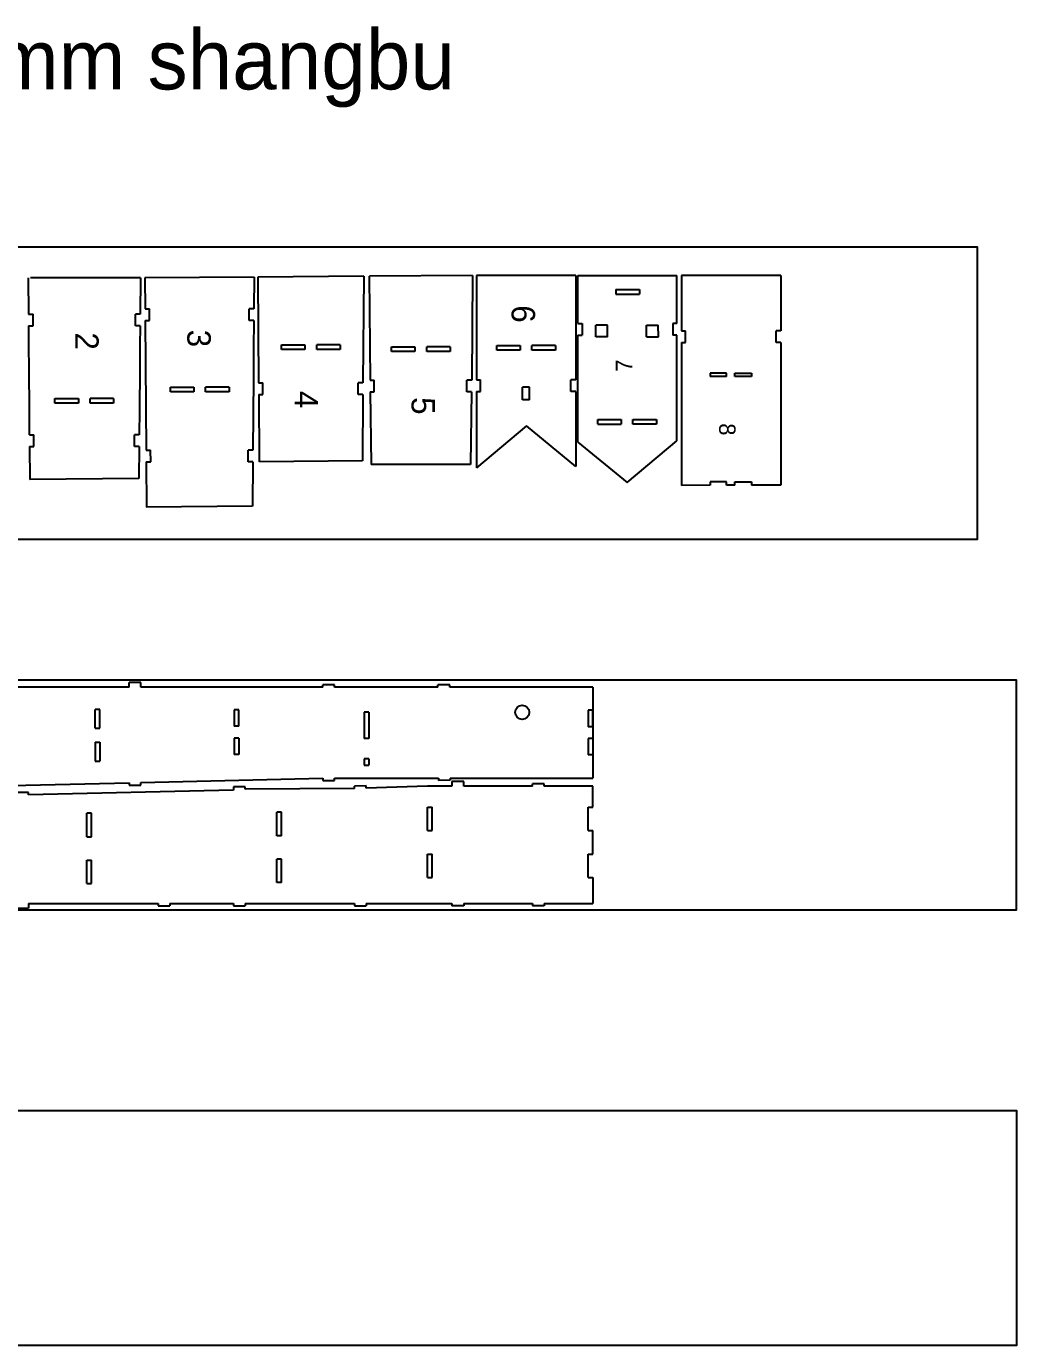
# Model space of a CAD drawing. Extents: x 8452 to 9318, y 19756 to 20502.
# Drawn here: x 8896 to 9318, y 19932 to 20495 of the extents above; entities that cross this region are included whole.
import ezdxf

# ---------------------------------------------------------------- set-up
doc = ezdxf.new("R2010")
doc.units = 0
doc.header["$MEASUREMENT"] = 0
doc.layers.get('0').update_dxf_attribs({"linetype": 'CONTINUOUS'})
doc.styles.add('样式_40', font='txt', dxfattribs={"height": 10})

# ---------------------------------------------------------------- blocks, each defined once
blk = doc.blocks.new('*U81')
at = {"color": 242, "linetype": 'ByBlock', "style": '样式_40'}
blk.add_text('2', height=10, dxfattribs=at).set_placement((9609.48, 20141.63))
blk = doc.blocks.new('*U82')
at = {"color": 242, "linetype": 'ByBlock', "style": '样式_40'}
blk.add_text('3', height=10, dxfattribs=at).set_placement((9694.21, 20140.32))
blk = doc.blocks.new('*U83')
at = {"color": 242, "linetype": 'ByBlock', "style": '样式_40'}
blk.add_text('4', height=10, dxfattribs=at).set_placement((9818.36, 20138.68))
blk = doc.blocks.new('*U84')
at = {"color": 242, "linetype": 'ByBlock', "style": '样式_40'}
blk.add_text('5', height=10, dxfattribs=at).set_placement((9900.14, 20141.63))
blk = doc.blocks.new('*U99')
at = {"color": 242, "linetype": 'ByBlock', "style": '样式_40'}
blk.add_text('6', height=10, dxfattribs=at).set_placement((9941.52, 20139.43))
blk = doc.blocks.new('*U100')
at = {"color": 244, "linetype": 'ByBlock'}
blk.add_text('7', height=7, dxfattribs=at).set_placement((10040.3, 20143.56))
blk = doc.blocks.new('*U101')
at = {"color": 244, "linetype": 'ByBlock'}
blk.add_text('8', height=7, dxfattribs=at).set_placement((10144.36, 20140.54))

msp = doc.modelspace()

# ---------------------------------------------------------------- linework, layer by layer
for p, q in [((8896.42, 20387.73), (8896.51, 20372.34)), ((8944.2, 20387.75), (8897.36, 20387.74)), ((8944.2, 20387.75), (8944.12, 20372.34)), ((8992.71, 20388.11), (8946.14, 20387.75)), ((8946.14, 20387.75), (8946.24, 20374.54)), ((8992.71, 20388.11), (8992.61, 20374.54)), ((9039.39, 20388.47), (8994.27, 20388.13)), ((8994.27, 20388.13), (8994.61, 20343.07)), ((9039.39, 20388.47), (9039.08, 20343.07)), ((9041.76, 20388.47), (9042.1, 20344.19)), ((9085.72, 20388.81), (9041.82, 20388.47)), ((9085.72, 20388.81), (9085.41, 20344.19)), ((9129.76, 20388.81), (9087.47, 20388.81)), ((9130.61, 20388.81), (9172.9, 20388.81)), ((9217.1, 20388.81), (9174.82, 20388.81)), ((9146.88, 20382.81), (9146.88, 20380.81)), ((9146.88, 20382.81), (9156.88, 20382.81)), ((9156.88, 20382.81), (9156.88, 20380.81)), ((8896.51, 20372.34), (8898.49, 20372.34)), ((8898.49, 20367.34), (8898.49, 20372.34)), ((8944.12, 20372.34), (8942.09, 20372.34)), ((8942.09, 20367.34), (8942.09, 20372.34)), ((8946.24, 20374.54), (8948.17, 20374.54)), ((8946.28, 20369.54), (8948.17, 20369.54)), ((8946.28, 20369.54), (8946.7, 20314.29)), ((8948.17, 20369.54), (8948.17, 20374.54)), ((8992.61, 20374.54), (8990.58, 20374.54)), ((8990.58, 20369.54), (8990.58, 20374.54)), ((8992.58, 20369.54), (8990.58, 20369.54)), ((8992.58, 20369.54), (8992.49, 20357.6)), ((8896.54, 20367.34), (8896.6, 20358.73)), ((8896.55, 20367.34), (8898.49, 20367.34)), ((8944.09, 20367.34), (8942.09, 20367.34)), ((8944.09, 20367.34), (8944.02, 20358.73)), ((9130.61, 20368.32), (9132.54, 20368.32)), ((9132.54, 20368.32), (9132.54, 20363.32)), ((9138.32, 20362.57), (9138.39, 20367.57)), ((9143.35, 20367.57), (9138.39, 20367.57)), ((9143.35, 20362.57), (9143.35, 20367.57)), ((9159.97, 20362.57), (9159.97, 20367.57)), ((9159.97, 20367.57), (9164.93, 20367.57)), ((9164.99, 20362.57), (9164.93, 20367.57)), ((9172.9, 20368.32), (9171.11, 20368.32)), ((9171.11, 20368.32), (9171.11, 20363.32)), ((9174.82, 20365.24), (9176.57, 20365.24)), ((9176.57, 20360.24), (9176.57, 20365.24)), ((9217.1, 20365.24), (9215.18, 20365.24)), ((9215.18, 20360.24), (9215.18, 20365.24)), ((8896.6, 20358.73), (8896.67, 20348.89)), ((8944.02, 20358.73), (8943.96, 20348.89)), ((9004.36, 20357.25), (9004.36, 20359.25)), ((9004.36, 20359.25), (9014.36, 20359.25)), ((9014.36, 20359.25), (9014.36, 20357.25)), ((9019.36, 20357.25), (9019.36, 20359.25)), ((9029.36, 20359.25), (9019.36, 20359.25)), ((9029.36, 20359.25), (9029.36, 20357.25)), ((9051.25, 20356.35), (9051.25, 20358.35)), ((9051.25, 20358.35), (9061.25, 20358.35)), ((9061.25, 20358.35), (9061.25, 20356.35)), ((9066.25, 20356.35), (9066.25, 20358.35)), ((9076.25, 20358.35), (9066.25, 20358.35)), ((9076.25, 20358.35), (9076.25, 20356.35)), ((9096.09, 20356.91), (9096.09, 20358.91)), ((9096.09, 20358.91), (9106.09, 20358.91)), ((9106.09, 20358.91), (9106.09, 20356.91)), ((9111.09, 20356.91), (9111.09, 20358.91)), ((9121.09, 20358.91), (9111.09, 20358.91)), ((9121.09, 20358.91), (9121.09, 20356.91)), ((9130.61, 20363.32), (9132.54, 20363.32)), ((9143.35, 20362.57), (9138.32, 20362.57)), ((9159.97, 20362.57), (9164.99, 20362.57)), ((9172.9, 20363.32), (9171.11, 20363.32)), ((9174.82, 20360.24), (9176.57, 20360.24)), ((9217.1, 20360.24), (9215.18, 20360.24)), ((8992.49, 20357.6), (8992.4, 20344.93)), ((9014.36, 20357.25), (9004.36, 20357.25)), ((9029.36, 20357.25), (9019.36, 20357.25)), ((9061.25, 20356.35), (9051.25, 20356.35)), ((9076.25, 20356.35), (9066.25, 20356.35)), ((9106.09, 20356.91), (9096.09, 20356.91)), ((9121.09, 20356.91), (9111.09, 20356.91)), ((8896.67, 20348.89), (8896.8, 20331.3)), ((8943.96, 20348.9), (8943.83, 20331.3)), ((9194.07, 20347.1), (9187.03, 20347.1)), ((9187.03, 20347.1), (9187.03, 20345.69)), ((9194.07, 20345.69), (9194.07, 20347.1)), ((9197.6, 20345.69), (9197.6, 20347.1)), ((9197.6, 20347.1), (9204.64, 20347.1)), ((9204.64, 20347.1), (9204.64, 20345.69)), ((8956.99, 20339.17), (8956.99, 20341.17)), ((8956.99, 20341.17), (8966.99, 20341.17)), ((8966.99, 20341.17), (8966.99, 20339.17)), ((8971.99, 20339.17), (8971.99, 20341.17)), ((8981.99, 20341.17), (8971.99, 20341.17)), ((8981.99, 20341.17), (8981.99, 20339.17)), ((8992.4, 20344.93), (8992.19, 20314.29)), ((8994.61, 20343.07), (8996.43, 20343.07)), ((8996.47, 20338.07), (8996.43, 20343.07)), ((9037.04, 20338.07), (9037.08, 20343.07)), ((9039.08, 20343.07), (9037.08, 20343.07)), ((9042.1, 20344.19), (9043.91, 20344.19)), ((9043.91, 20339.19), (9043.91, 20344.19)), ((9085.41, 20344.19), (9083.37, 20344.19)), ((9083.37, 20339.19), (9083.37, 20344.19)), ((9087.47, 20344.31), (9089.18, 20344.31)), ((9089.18, 20339.31), (9089.18, 20344.31)), ((9107.09, 20335.72), (9107.09, 20341.17)), ((9110.09, 20341.17), (9107.09, 20341.17)), ((9110.09, 20335.72), (9110.09, 20341.17)), ((9129.76, 20344.31), (9127.72, 20344.31)), ((9127.72, 20339.31), (9127.72, 20344.31)), ((9194.07, 20345.69), (9187.03, 20345.69)), ((9204.64, 20345.69), (9197.6, 20345.69)), ((8907.81, 20334.3), (8907.81, 20336.3)), ((8907.81, 20336.3), (8917.81, 20336.3)), ((8917.81, 20336.3), (8917.81, 20334.3)), ((8922.81, 20334.3), (8922.81, 20336.3)), ((8932.81, 20336.3), (8922.81, 20336.3)), ((8932.81, 20336.3), (8932.81, 20334.3)), ((8966.99, 20339.17), (8956.99, 20339.17)), ((8981.99, 20339.17), (8971.99, 20339.17)), ((8994.65, 20338.07), (8996.47, 20338.07)), ((8994.65, 20338.07), (8994.87, 20309.39)), ((9039.03, 20338.07), (9037.04, 20338.07)), ((9039.03, 20338.07), (9038.83, 20309.72)), ((9042.14, 20339.19), (9043.91, 20339.19)), ((9042.14, 20339.19), (9042.63, 20308.25)), ((9085.37, 20339.19), (9083.37, 20339.19)), ((9085.37, 20339.19), (9084.92, 20308.25)), ((9087.47, 20339.31), (9089.18, 20339.31)), ((9110.09, 20335.72), (9107.09, 20335.72)), ((9129.76, 20339.31), (9127.72, 20339.31)), ((8896.8, 20331.3), (8896.87, 20320.8)), ((8917.81, 20334.3), (8907.81, 20334.3)), ((8932.81, 20334.3), (8922.81, 20334.3)), ((8943.83, 20331.3), (8943.76, 20320.8)), ((9108.72, 20324.63), (9087.47, 20306.84)), ((9129.76, 20307.34), (9108.72, 20324.63)), ((9139.16, 20325.45), (9139.16, 20327.45)), ((9139.16, 20327.45), (9149.16, 20327.45)), ((9139.16, 20325.45), (9149.16, 20325.45)), ((9149.16, 20327.45), (9149.16, 20325.45)), ((9154.16, 20325.45), (9154.16, 20327.45)), ((9154.16, 20327.45), (9164.16, 20327.45)), ((9164.16, 20325.45), (9154.16, 20325.45)), ((9164.16, 20327.45), (9164.16, 20325.45)), ((8896.91, 20320.8), (8898.82, 20320.8)), ((8898.86, 20315.8), (8898.82, 20320.8)), ((8941.72, 20315.8), (8941.76, 20320.8)), ((8943.76, 20320.8), (8941.76, 20320.8)), ((8896.94, 20315.8), (8898.86, 20315.8)), ((8896.94, 20315.8), (8897.05, 20301.86)), ((8943.72, 20315.8), (8941.72, 20315.8)), ((8943.72, 20315.8), (8943.62, 20302.22)), ((8946.7, 20314.29), (8948.57, 20314.29)), ((8948.6, 20309.29), (8948.57, 20314.29)), ((8990.16, 20309.29), (8990.2, 20314.29)), ((8992.2, 20314.29), (8990.2, 20314.29)), ((9130.61, 20317.77), (9151.65, 20300.48)), ((9151.65, 20300.48), (9172.9, 20318.27)), ((8946.74, 20309.29), (8948.6, 20309.29)), ((8946.74, 20309.29), (8946.89, 20290.05)), ((8992.15, 20309.29), (8990.16, 20309.29)), ((8992.15, 20309.29), (8992.02, 20290.4)), ((9038.83, 20309.73), (8994.93, 20309.39)), ((9084.92, 20308.25), (9042.63, 20308.25)), ((8943.62, 20302.22), (8897.05, 20301.86)), ((9194.07, 20300.78), (9187.03, 20300.78)), ((9187.03, 20300.78), (9187.03, 20299.37)), ((9194.07, 20299.37), (9194.07, 20300.78)), ((9197.6, 20299.37), (9197.6, 20300.78)), ((9197.6, 20300.78), (9204.64, 20300.78)), ((9204.64, 20300.78), (9204.64, 20299.37)), ((9217.1, 20299.35), (9204.64, 20299.37)), ((8992.02, 20290.4), (8946.73, 20290.05)), ((8939.46, 20213.28), (8864.07, 20213.28)), ((8939.46, 20213.28), (8864.07, 20213.28)), ((8939.46, 20213.28), (8939.46, 20215.28)), ((8944.46, 20215.28), (8939.46, 20215.28)), ((8939.46, 20213.28), (8939.46, 20215.28)), ((8944.46, 20215.28), (8939.46, 20215.28)), ((8944.46, 20213.28), (8944.46, 20215.28)), ((8944.46, 20213.28), (8944.46, 20215.28)), ((9021.98, 20213.28), (8944.46, 20213.28)), ((9021.98, 20213.28), (8944.46, 20213.28)), ((9021.98, 20213.28), (9021.98, 20214.28)), ((9026.98, 20214.28), (9021.98, 20214.28)), ((9021.98, 20213.28), (9021.98, 20214.28)), ((9026.98, 20214.28), (9021.98, 20214.28)), ((9021.98, 20213.28), (9021.98, 20214.28)), ((9026.98, 20213.28), (9026.98, 20214.28)), ((9026.98, 20213.28), (9026.98, 20214.28)), ((9026.98, 20213.28), (9026.98, 20214.28)), ((9071.04, 20213.28), (9026.98, 20213.28)), ((9071.04, 20213.28), (9071.04, 20214.28)), ((9076.04, 20214.28), (9071.04, 20214.28)), ((9071.04, 20213.28), (9071.04, 20214.28)), ((9076.04, 20214.28), (9071.04, 20214.28)), ((9071.04, 20213.28), (9071.04, 20214.28)), ((9076.04, 20214.28), (9071.04, 20214.28)), ((9076.04, 20213.28), (9076.04, 20214.28)), ((9076.04, 20213.28), (9076.04, 20214.28)), ((9076.04, 20213.28), (9076.04, 20214.28)), ((9136.99, 20213.28), (9076.04, 20213.28)), ((9136.99, 20213.28), (9136.99, 20206.12)), ((9041.54, 20202.52), (9039.54, 20202.52)), ((8924.93, 20195.74), (8926.93, 20195.74)), ((8986.18, 20196.56), (8984.18, 20196.56)), ((9136.99, 20196.4), (9134.99, 20196.4)), ((8924.93, 20189.74), (8926.93, 20189.74)), ((8986.18, 20191.56), (8984.18, 20191.56)), ((9136.99, 20191.4), (9134.99, 20191.4)), ((9041.54, 20182.75), (9039.54, 20182.75)), ((9071.28, 20174.51), (9071.3, 20173.51)), ((9071.28, 20174.51), (9071.3, 20173.51)), ((9076.3, 20173.6), (9071.3, 20173.51)), ((9076.3, 20173.6), (9071.3, 20173.51)), ((9076.28, 20174.51), (9076.3, 20173.6)), ((9076.28, 20174.51), (9076.3, 20173.6)), ((9082.01, 20173.06), (9077.02, 20173.06)), ((9077.02, 20173.06), (9077.02, 20171.06)), ((9082.01, 20173.06), (9077.02, 20173.06)), ((9077.02, 20173.06), (9077.02, 20171.06)), ((9082.01, 20171.06), (9082.01, 20173.06)), ((9082.01, 20171.06), (9082.01, 20173.06)), ((9035.46, 20170.06), (8988.92, 20169.78)), ((9040.43, 20171.22), (9035.43, 20171.05)), ((9040.43, 20171.22), (9035.43, 20171.05)), ((9035.46, 20170.06), (9035.43, 20171.05)), ((9035.46, 20170.06), (9035.43, 20171.05)), ((9040.46, 20170.22), (9040.43, 20171.22)), ((9040.46, 20170.22), (9040.43, 20171.22)), ((9066.54, 20171.06), (9040.46, 20170.21)), ((9066.54, 20171.06), (9040.46, 20170.21)), ((9077.02, 20171.06), (9066.54, 20171.06)), ((9077.02, 20171.06), (9066.54, 20171.06)), ((9111.35, 20171.06), (9082.01, 20171.06)), ((9111.35, 20171.06), (9082.01, 20171.06)), ((9116.35, 20172.06), (9111.35, 20172.06)), ((9111.35, 20171.06), (9111.35, 20172.06)), ((9116.35, 20172.06), (9111.35, 20172.06)), ((9111.35, 20171.06), (9111.35, 20172.06)), ((9116.35, 20171.06), (9116.35, 20172.06)), ((9116.35, 20171.06), (9116.35, 20172.06)), ((9136.99, 20171.06), (9116.35, 20171.06)), ((9136.99, 20171.06), (9116.35, 20171.06)), ((9136.99, 20162.11), (9136.99, 20171.06)), ((9136.99, 20162.11), (9136.99, 20171.06)), ((9066.54, 20162.11), (9068.54, 20162.11)), ((9066.54, 20152.11), (9066.54, 20162.11)), ((9068.54, 20152.11), (9068.54, 20162.11)), ((9134.99, 20162.11), (9136.99, 20162.11)), ((9134.99, 20152.11), (9134.99, 20162.11)), ((9134.99, 20162.11), (9136.99, 20162.11)), ((9134.99, 20152.11), (9134.99, 20162.11)), ((8921.36, 20149.48), (8921.36, 20159.48)), ((8923.36, 20149.48), (8923.36, 20159.48)), ((9004.4, 20159.92), (9002.4, 20159.92)), ((9002.4, 20149.92), (9002.4, 20159.92)), ((9004.4, 20149.92), (9004.4, 20159.92)), ((9004.4, 20149.92), (9002.4, 20149.92)), ((9066.54, 20152.11), (9068.54, 20152.11)), ((9134.99, 20152.11), (9136.99, 20152.11)), ((9134.99, 20152.11), (9136.99, 20152.11)), ((9136.99, 20142.11), (9136.99, 20152.11)), ((9136.99, 20142.11), (9136.99, 20152.11)), ((8921.36, 20149.48), (8923.36, 20149.48)), ((8921.36, 20129.48), (8921.36, 20139.48)), ((8921.36, 20139.48), (8923.36, 20139.48)), ((8923.36, 20129.48), (8923.36, 20139.48)), ((9002.4, 20129.92), (9002.4, 20139.92)), ((9004.4, 20139.92), (9002.4, 20139.92)), ((9004.4, 20129.92), (9004.4, 20139.92)), ((9066.54, 20132.11), (9066.54, 20142.11)), ((9066.54, 20142.11), (9068.54, 20142.11)), ((9068.54, 20132.11), (9068.54, 20142.11)), ((9134.99, 20132.11), (9134.99, 20142.11)), ((9134.99, 20142.11), (9136.99, 20142.11)), ((9134.99, 20132.11), (9134.99, 20142.11)), ((9134.99, 20142.11), (9136.99, 20142.11)), ((8921.36, 20129.48), (8923.36, 20129.48)), ((9004.4, 20129.92), (9002.4, 20129.92)), ((9066.54, 20132.11), (9068.54, 20132.11)), ((9134.99, 20132.11), (9136.99, 20132.11)), ((9134.99, 20132.11), (9136.99, 20132.11)), ((9136.99, 20132.11), (9136.99, 20121.06)), ((9136.99, 20132.11), (9136.99, 20121.06)), ((8891.52, 20119.06), (8896.52, 20119.06)), ((8891.52, 20119.06), (8896.52, 20119.06)), ((8896.52, 20121.06), (8951.76, 20121.06)), ((8896.52, 20121.06), (8896.52, 20119.06)), ((8896.52, 20121.06), (8951.76, 20121.06)), ((8896.52, 20121.06), (8896.52, 20119.06)), ((8951.76, 20121.06), (8951.76, 20120.06)), ((8951.76, 20121.06), (8951.76, 20120.06)), ((8951.76, 20120.06), (8956.76, 20120.06)), ((8951.76, 20120.06), (8956.76, 20120.06)), ((8956.76, 20121.06), (8983.92, 20121.06)), ((8956.76, 20121.06), (8956.76, 20120.06)), ((8956.76, 20121.06), (8983.92, 20121.06)), ((8956.76, 20121.06), (8956.76, 20120.06)), ((8983.92, 20121.06), (8983.92, 20120.06)), ((8983.92, 20121.06), (8983.92, 20120.06)), ((8983.92, 20120.06), (8988.92, 20120.06)), ((8983.92, 20120.06), (8988.92, 20120.06)), ((8988.92, 20121.06), (9035.46, 20121.06)), ((8988.92, 20121.06), (8988.92, 20120.06)), ((8988.92, 20121.06), (9035.46, 20121.06)), ((8988.92, 20121.06), (8988.92, 20120.06)), ((9035.46, 20121.06), (9035.46, 20120.06)), ((9035.46, 20121.06), (9035.46, 20120.06)), ((9035.46, 20120.06), (9040.46, 20120.06)), ((9035.46, 20120.06), (9040.46, 20120.06)), ((9040.46, 20121.06), (9077.01, 20121.06)), ((9040.46, 20121.06), (9040.46, 20120.06)), ((9040.46, 20121.06), (9077.01, 20121.06)), ((9040.46, 20121.06), (9040.46, 20120.06)), ((9077.01, 20121.06), (9077.01, 20120.06)), ((9077.01, 20121.06), (9077.01, 20120.06)), ((9082.01, 20120.06), (9077.01, 20120.06)), ((9082.01, 20120.06), (9077.01, 20120.06)), ((9082.01, 20121.06), (9111.35, 20121.06)), ((9082.01, 20121.06), (9082.01, 20120.06)), ((9082.01, 20121.06), (9111.35, 20121.06)), ((9082.01, 20121.06), (9082.01, 20120.06)), ((9111.35, 20121.06), (9111.35, 20120.06)), ((9111.35, 20121.06), (9111.35, 20120.06)), ((9116.35, 20120.06), (9111.35, 20120.06)), ((9116.35, 20120.06), (9111.35, 20120.06)), ((9116.35, 20121.06), (9136.99, 20121.06)), ((9116.35, 20121.06), (9116.35, 20120.06)), ((9116.35, 20121.06), (9136.99, 20121.06)), ((9116.35, 20121.06), (9116.35, 20120.06))]:
    msp.add_line(p, q)
at = {"linetype": 'ByBlock'}
for p, q in [((9087.47, 20388.81), (9087.47, 20344.31)), ((9129.76, 20388.81), (9129.76, 20344.31)), ((9130.61, 20368.32), (9130.61, 20388.81)), ((9172.9, 20368.32), (9172.9, 20388.81)), ((9174.82, 20388.81), (9174.82, 20365.24)), ((9217.1, 20388.81), (9217.1, 20365.24)), ((9146.88, 20380.81), (9156.88, 20380.81)), ((9130.61, 20317.77), (9130.61, 20363.32)), ((9172.9, 20318.27), (9172.9, 20363.32)), ((9174.82, 20360.24), (9174.82, 20299.18)), ((9217.1, 20360.24), (9217.1, 20299.35)), ((9087.47, 20339.31), (9087.47, 20306.84)), ((9129.76, 20339.31), (9129.76, 20307.34)), ((9187.03, 20299.37), (9174.82, 20299.18)), ((9197.6, 20299.37), (9194.07, 20299.37)), ((9136.99, 20213.28), (9136.99, 20174.51)), ((9136.99, 20185.1), (9136.99, 20174.51)), ((8924.93, 20181.74), (8926.93, 20181.74)), ((9039.54, 20180.06), (9041.54, 20180.06)), ((8864.04, 20170.71), (8939.46, 20172.52)), ((8939.46, 20172.52), (8939.46, 20171.52)), ((8944.43, 20172.64), (9021.98, 20174.51)), ((8944.46, 20171.52), (8944.43, 20172.64)), ((9021.98, 20174.51), (9021.98, 20173.51)), ((9021.98, 20173.51), (9026.98, 20173.51)), ((9026.98, 20174.51), (9071.28, 20174.51)), ((9026.98, 20173.51), (9026.98, 20174.51)), ((9076.28, 20174.51), (9132.69, 20174.51)), ((9076.28, 20174.51), (9136.99, 20174.51)), ((8896.52, 20168.29), (8891.52, 20168.29)), ((8983.89, 20169.39), (8896.52, 20167.29)), ((8896.52, 20167.29), (8896.52, 20168.29)), ((8939.46, 20171.52), (8944.46, 20171.52)), ((8988.92, 20170.78), (8983.92, 20170.78)), ((8983.92, 20170.78), (8983.95, 20169.39)), ((8988.92, 20169.78), (8988.92, 20170.78)), ((8923.36, 20159.48), (8921.36, 20159.48))]:
    msp.add_line(p, q, dxfattribs=at)
at = {"color": 7}
for p, q in [((8926.93, 20203.74), (8924.93, 20203.74)), ((8924.93, 20195.74), (8924.93, 20203.74)), ((8926.93, 20195.74), (8926.93, 20203.74)), ((8986.18, 20203.56), (8984.18, 20203.56)), ((8984.18, 20203.56), (8984.18, 20196.56)), ((8986.18, 20196.56), (8986.18, 20203.56)), ((9039.54, 20202.52), (9039.54, 20191.41)), ((9041.54, 20202.52), (9041.54, 20191.41)), ((9136.99, 20203.4), (9134.99, 20203.4)), ((9134.99, 20203.4), (9134.99, 20196.4)), ((9136.99, 20196.4), (9136.99, 20203.4)), ((8924.93, 20189.74), (8924.93, 20181.74)), ((8926.93, 20189.74), (8926.93, 20181.74)), ((8984.18, 20191.56), (8984.18, 20184.56)), ((8986.18, 20191.56), (8986.18, 20184.56)), ((9041.54, 20191.41), (9039.54, 20191.41)), ((9134.99, 20191.4), (9134.99, 20184.4)), ((9136.99, 20191.4), (9136.99, 20184.4)), ((8986.18, 20184.56), (8984.18, 20184.56)), ((9136.99, 20184.4), (9134.99, 20184.4)), ((9039.54, 20182.75), (9039.54, 20180.06)), ((9041.54, 20182.75), (9041.54, 20180.06))]:
    msp.add_line(p, q, dxfattribs=at)
at = {"linetype": 'ByBlock'}
msp.add_lwpolyline([(8451.63, 20401), (9300.91, 20401), (9300.91, 20276.21), (8451.63, 20276.21)], close=True, dxfattribs=at)
at = {"color": 244, "linetype": 'ByBlock'}
for points in [[(8464.37, 20216.33), (9317.46, 20216.33), (9317.46, 20118.18), (8464.37, 20118.18)], [(8462.72, 20032.68), (9317.65, 20032.68), (9317.65, 19932.48), (8462.72, 19932.48)]]:
    msp.add_lwpolyline(points, close=True, dxfattribs=at)
msp.add_circle((9106.96, 20202.52), 3)

# ---------------------------------------------------------------- block references
for name, p, rotation in [('*U99', (-11037.01, 30317.62), 270), ('*U81', (-11225.2, 29974), 270), ('*U82', (-11176.11, 30059.89), 270), ('*U100', (29297.38, 10307.49), 90), ('*U83', (-11128.74, 30157.97), 270), ('*U84', (-11081.85, 30237.06), 270), ('*U101', (-10949.67, 30470.13), 270)]:
    msp.add_blockref(name, p, dxfattribs=dict(at, rotation=rotation))

# ---------------------------------------------------------------- texts
msp.add_text('1mm shangbu', height=25.5226, dxfattribs=at).set_placement((8861.97, 20468.13))

doc.saveas('drawing.dxf')
